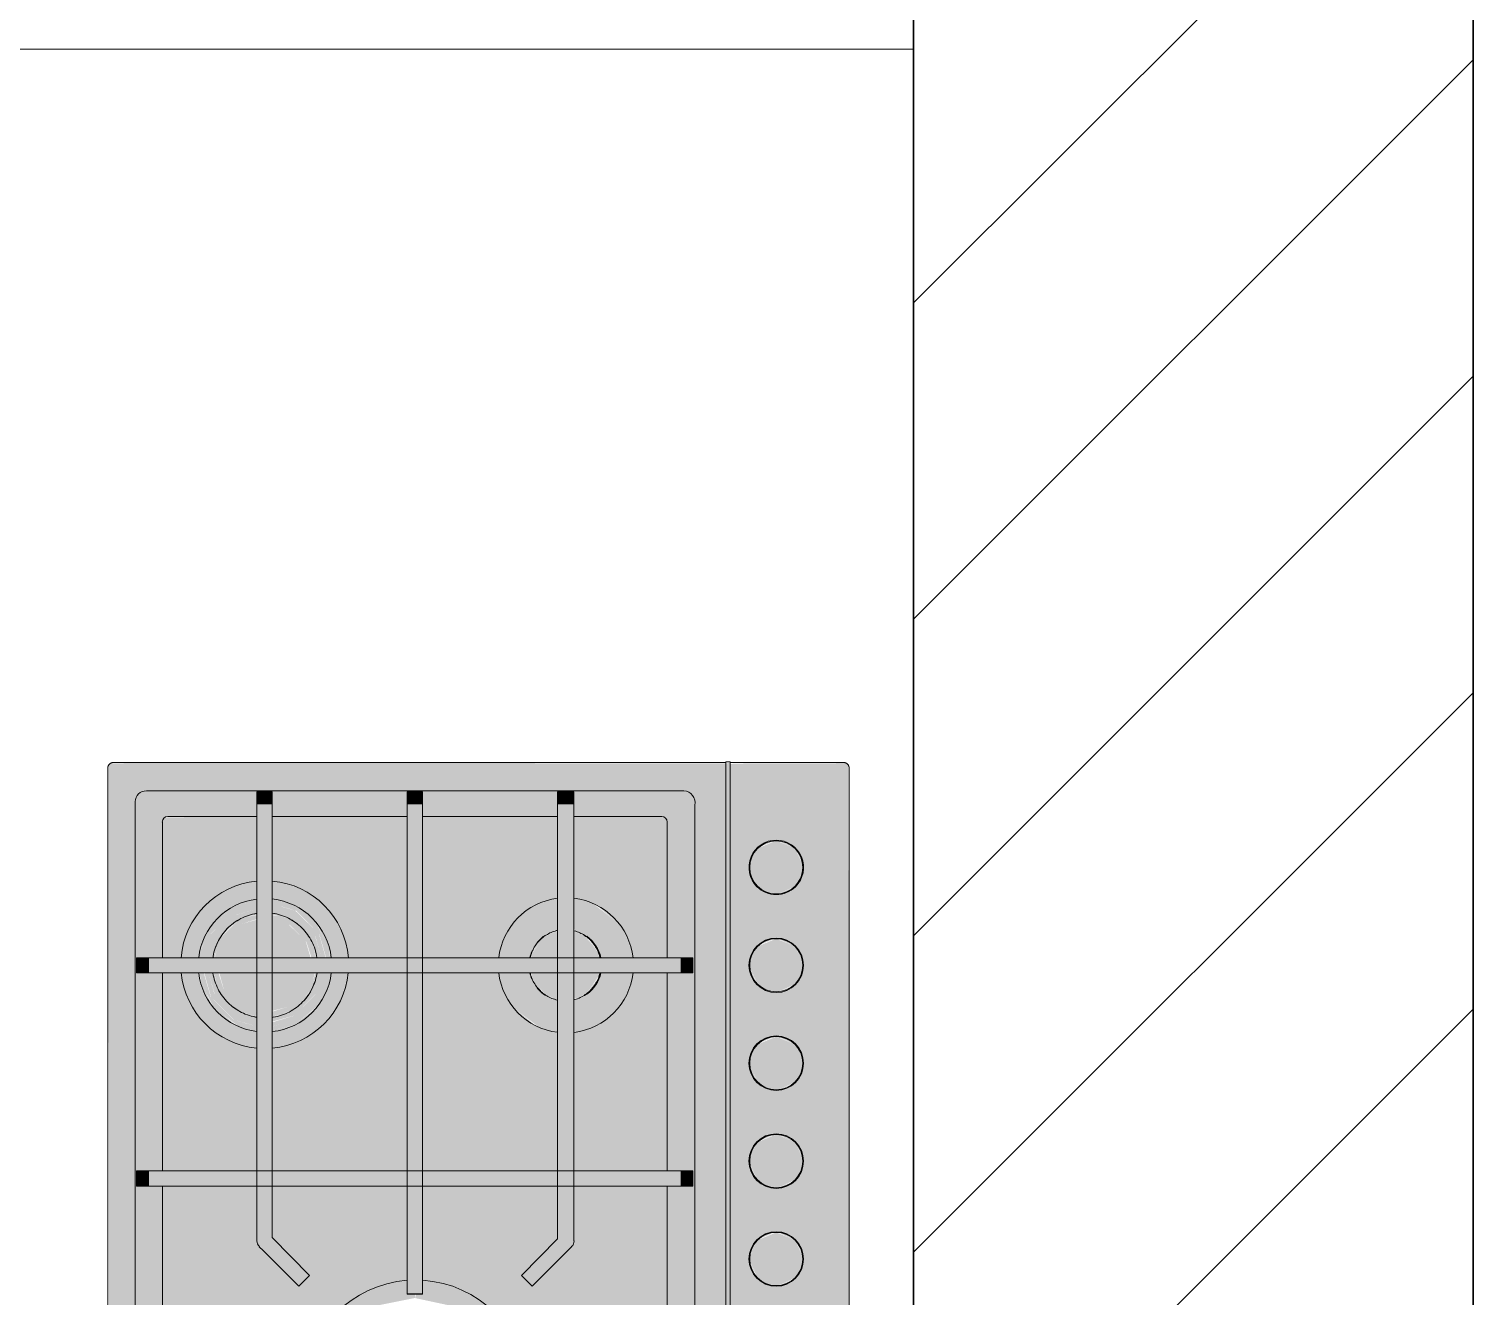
# Model space of a CAD drawing. Header units: millimetres. Extents: x 1680 to 166026, y 35966 to 91121.
# Drawn here: x 75337 to 76369, y 47401 to 48307 of the extents above; entities that cross this region are included whole.
import ezdxf

# ---------------------------------------------------------------- set-up
doc = ezdxf.new("R2010")
doc.units = ezdxf.units.MM
doc.linetypes.add('IMPORT-ACAD_ISO03W100', pattern=[762, 304.8, -457.2])
for name, color, linetype, lineweight in [('A-DETL-THIN', 151, 'Continuous', 18), ('A-GENM', 13, 'Continuous', 18), ('A-WALL', 255, 'Continuous', 18), ('A-WALL-PATT', 111, 'Continuous', 50), ('M-EQPM', 50, 'Continuous', 18)]:
    doc.layers.add(name, color=color, linetype=linetype, lineweight=lineweight)

# ---------------------------------------------------------------- blocks, each defined once
blk = doc.blocks.new('Generic Models 7 - Generic Models 1-332015-mebel yerləşmə planı')
at = {"layer": 'A-GENM', "color": 253, "linetype": 'IMPORT-ACAD_ISO03W100'}
blk.add_line((18569.6, -11569.8), (17949.6, -11569.8), dxfattribs=at)
blk = doc.blocks.new('BAr1 - BAr-332050-mebel yerləşmə planı')
at = {"layer": 'A-GENM', "color": 253, "linetype": 'IMPORT-ACAD_ISO03W100'}
blk.add_line((16269.6, -11569.8), (18569.6, -11569.8), dxfattribs=at)
blk = doc.blocks.new('FP-Revit-CG905DTGX1-GasCooktop-SG-90001649A - Fisher _ Paykel The Kitchen Tools CG365DNGX1 Cooktop-V13-mebel yerləşmə planı')
at = {"layer": 'M-EQPM'}
h = blk.add_hatch(color=256, dxfattribs=at)
h.paths.add_polyline_path([(-449.3, 274.4), (-449, -165.8), (449.3, -165.8), (449.3, 274.4), (448.3, 275.4), (-448.5, 275.2)], flags=0)
h.paths.add_polyline_path([(-449.3, -168.8), (-449, -252.5), (-448.3, -253.2), (448.5, -253), (449.3, -252.2), (449, -168.8), (-449, -168.8)], flags=0)
h.paths.add_polyline_path([(-430.2, 248.4), (-430, 250.2), (-428.5, 253.5), (-425.7, 255.8), (-422.2, 256.6), (423.7, 256.4), (426.9, 254.7), (428.1, 253.4), (429.5, 250.2), (429.7, 248.5), (429.3, -137.8), (427.2, -141.3), (423.7, -143.4), (419.5, -143.6), (-424.4, -143.3), (-427.6, -141.4), (-429.8, -137.8), (-430.2, -135.7), (-430.2, 235.9)], flags=0)
h.paths.add_polyline_path([(-411.3, 158.7), (-411.3, 62), (-310.4, 62), (-310.4, 105.4), (-318.8, 105.4), (-342.9, 117), (-359.5, 137.9), (-364.3, 158.7), (-371.7, 158.7)], flags=0)
h.paths.add_polyline_path([(-411.3, -119.9), (-410.8, -121.9), (-409.4, -123.4), (-407.4, -123.9), (-310.4, -123.9), (-310.4, -122.3), (-333.1, -117.8), (-356.5, -102.2), (-372.1, -78.8), (-376.4, -57.1), (-411.3, -57.2), (-411.3, -84.4)], flags=0)
h.paths.add_polyline_path([(-411.3, 233.2), (-411.3, 169.5), (-364.2, 169.5), (-359.5, 189.9), (-342.9, 210.8), (-318.8, 222.4), (-310.4, 222.4), (-310.4, 237.1), (-409.4, 236.6), (-410.8, 235.1), (-411.2, 234.2)], flags=0)
h.paths.add_polyline_path([(-411.3, -38.2), (-411.3, -45.5), (-376.4, -45.5), (-371.9, -23.4), (-356.5, -0.4), (-333.1, 15.2), (-310.4, 19.7), (-310.4, 51.2), (-411.3, 51.2), (-411.3, -23.7)], flags=0)
h.paths.add_polyline_path([(-299.6, 20.7), (-299.6, 19.5), (-278, 15.2), (-254.6, -0.4), (-239, -23.7), (-234.7, -45.5), (-158, -45.5), (-158, 51.2), (-299.6, 51.2)], flags=0)
h.paths.add_polyline_path([(-299.6, 62), (-158, 62), (-158, 158.7), (-246.6, 158.7), (-251.4, 137.9), (-268, 117), (-292.1, 105.4), (-299.6, 105.4), (-299.6, 70.1)], flags=0)
h.paths.add_polyline_path([(-299.6, 237.1), (-299.6, 222.4), (-292.1, 222.4), (-268, 210.8), (-251.4, 189.9), (-246.7, 169.5), (-158, 169.5), (-158, 237.1), (-200, 237.1)], flags=0)
h.paths.add_polyline_path([(-299.6, -123.9), (-158, -123.9), (-158, -57.2), (-234.8, -57.7), (-239, -78.8), (-254.6, -102.2), (-278.2, -117.9), (-299.6, -122.1), (-299.6, -123.3)], flags=0)
h.paths.add_polyline_path([(-147, 127.2), (-147, 62), (-78.8, 62), (-73.9, 86.8), (-56.6, 112.7), (-30.6, 130.1), (-5.5, 135.1), (-5.5, 237.1), (-147, 237.1), (-147, 169.5), (-106.5, 169.3), (-103.8, 167.8), (-75.6, 139.5), (-83.3, 131.8), (-110.4, 158.7), (-147, 158.7)], flags=0)
h.paths.add_polyline_path([(-147, -45.5), (-109.4, -45.5), (-83.3, -19.6), (-75.6, -27.2), (-105.1, -56.4), (-108, -57.2), (-147, -57.2), (-147, -123.9), (-5.5, -123.9), (-5.5, -22.8), (-30.6, -17.8), (-56.6, -0.4), (-73.9, 25.5), (-79, 51.2), (-147, 51.2)], flags=0)
h.paths.add_polyline_path([(5.5, 147.7), (5.5, 135.1), (30.6, 130.1), (56.6, 112.7), (73.9, 86.8), (78.8, 62), (147, 62), (147, 158.7), (110.4, 158.7), (83.3, 131.8), (75.6, 139.5), (105.1, 168.7), (108, 169.5), (147, 169.5), (147, 237.1), (5.5, 237.1), (5.5, 158.7)], flags=0)
h.paths.add_polyline_path([(5.5, -23.9), (5.5, -123.9), (147, -123.9), (147, -57.1), (108, -57.1), (105.1, -56.4), (101.2, -52.8), (75.6, -27.2), (83.3, -19.6), (109.4, -45.5), (147, -45.5), (147, 51.2), (79, 51.2), (73.9, 25.5), (56.6, -0.4), (30.6, -17.8), (5.5, -22.8)], flags=0)
h.paths.add_polyline_path([(75.5, -201.8), (81.6, -187.9), (95, -182.3), (109, -188.4), (114.5, -201.8), (108.2, -215.9), (95, -221.4), (81, -215.3), (75.9, -203)], flags=0)
h.paths.add_polyline_path([(145.5, -201.8), (151.6, -187.9), (165, -182.3), (179, -188.4), (184.5, -201.8), (178.2, -215.9), (165, -221.4), (151, -215.3), (146, -203)], flags=0)
h.paths.add_polyline_path([(158, 169.5), (246.7, 169.5), (251.4, 189.9), (268, 210.8), (292.1, 222.4), (299.6, 222.4), (299.6, 237.1), (158, 237.1), (158, 169.5)], flags=0)
h.paths.add_polyline_path([(158, -23.7), (158, -45.5), (258, -45.5), (261.4, -30.4), (274.9, -13.6), (294.2, -4.2), (299.6, -4.2), (299.6, 51.2), (158, 51.2), (158, -22.9)], flags=0)
h.paths.add_polyline_path([(158, -84.4), (158, -123.9), (299.6, -123.9), (299.6, -98.5), (294.2, -98.5), (274.9, -89.1), (261.4, -72.3), (258, -57.1), (158, -57.1)], flags=0)
h.paths.add_polyline_path([(158, 154.9), (158, 62), (299.6, 62), (299.6, 105.4), (292.1, 105.4), (268, 117), (251.4, 137.9), (246.6, 158.7), (158, 158.7)], flags=0)
h.paths.add_polyline_path([(215.4, -201.8), (221.5, -187.9), (235.5, -182.5), (248.9, -188.4), (254.5, -201.8), (248.2, -215.9), (234.4, -221.1), (221, -215.3), (215.9, -203)], flags=0)
h.paths.add_polyline_path([(285.5, -201.8), (291.6, -187.9), (305.1, -182.3), (319, -188.4), (324.5, -201.8), (318.2, -215.9), (304.4, -221.1), (291, -215.3), (285.9, -203)], flags=0)
h.paths.add_polyline_path([(310.4, 237), (310.4, 222.4), (318.8, 222.4), (342.9, 210.8), (359.5, 189.9), (364.2, 169.5), (411.3, 169.5), (410.8, 235.1), (409.4, 236.6), (407.4, 237.1), (310.4, 237.1)], flags=0)
h.paths.add_polyline_path([(310.4, 105.4), (310.4, 62), (411.3, 62), (411.3, 158.7), (364.3, 158.7), (359.5, 137.9), (342.9, 117), (318.8, 105.4), (314.9, 105.4)], flags=0)
h.paths.add_polyline_path([(310.4, -4.2), (315.8, -4.2), (335.1, -13.6), (348.6, -30.4), (352, -45.5), (411.3, -45.5), (411.3, 51.2), (310.4, 51.2)], flags=0)
h.paths.add_polyline_path([(310.4, -123.9), (409.4, -123.4), (410.8, -121.9), (411.3, -119.9), (411.3, -57.1), (352, -57.1), (348.6, -72.3), (335.1, -89.1), (315.8, -98.5), (310.4, -98.5)], flags=0)
h.paths.add_polyline_path([(355.5, -201.8), (361.6, -187.9), (375.6, -182.5), (389, -188.4), (394.5, -201.8), (388.2, -215.9), (375, -221.4), (361, -215.3), (356, -203)], flags=0)
for points in [[(-448.3, 275.4), (447, 276), (446, 276.1), (-448, 275.6)], [(449.3, 70.1), (449.8, -165.8), (450, -165.8), (449.5, 274.1), (449.3, 274.4), (449.3, 224.7)], [(147, 251), (158, 251), (158, 255.6), (147, 255.6)], [(147, 251), (147, 247.1), (158, 247.1), (158, 251)], [(299.6, 255.6), (299.6, 251), (310.4, 251), (310.4, 255.6)], [(299.6, 247.1), (310.4, 247.1), (310.4, 251), (299.6, 251)], [(75.6, 139.5), (83.3, 131.8), (110.4, 158.7), (420.5, 158.7), (420.5, 169.5), (106.5, 169.3), (103.8, 167.8), (83.3, 147.1)], [(269.1, 169.5), (269.2, 170.1), (269.1, 169.5)], [(420.5, 158.7), (424.4, 158.7), (424.4, 169.5), (420.5, 169.5)], [(424.4, 169.5), (424.4, 158.7), (428.9, 158.7), (428.9, 169.5), (425.7, 169.5)], [(-78.8, 62), (-70, 62), (-70, 56.1), (-67, 56.7), (-61.9, 82.3), (-47.1, 104.3), (-24.4, 118.9), (0.1, 123.7), (26.5, 118), (48, 103.1), (62.1, 81.6), (67.2, 56.1), (70, 56.7), (70, 62), (78.8, 62), (73.9, 86.8), (56.6, 112.7), (30.6, 130.1), (5.5, 135.1), (5.5, 126.4), (-5.5, 126.7), (-5.5, 135.1), (-30.6, 130.1), (-56.6, 112.7), (-73.9, 86.8), (-78.1, 65.5)], [(70, 51.2), (420.5, 51.2), (420.4, 62), (70, 62)], [(420.5, 51.2), (424.4, 51.2), (424.4, 62), (420.5, 62)], [(424.4, 51.2), (428.9, 51.2), (428.9, 62), (424.4, 62)], [(-79, 51.2), (-73.9, 25.5), (-56.6, -0.4), (-30.6, -17.8), (-5.5, -22.8), (-5.5, -13.1), (5.5, -13.1), (5.5, -22.8), (30.6, -17.8), (56.6, -0.4), (73.9, 25.5), (79, 51.2), (70, 51.6), (70, 56.1), (67, 56.1), (61.3, 29.5), (46.9, 8.4), (24.4, -6), (-1, -10.7), (-26.9, -4.9), (-47.8, 9.3), (-62.2, 31.8), (-67, 56.1), (-70, 56.1), (-70, 51.2), (-74, 51.2)], [(75.6, -27.2), (105.1, -56.4), (108, -57.1), (420.5, -57.1), (420.5, -45.5), (109.4, -45.5), (83.3, -19.6)], [(420.5, -57.1), (424.4, -57.1), (424.4, -45.5), (420.5, -45.5)], [(424.4, -57.1), (428.9, -57.1), (428.9, -45.5), (424.4, -45.5)], [(147, -137.1), (147, -137.6), (158, -137.3), (158, -133.8), (147, -133.8)], [(299.6, -137.6), (310.4, -137.6), (310.4, -133.8), (299.6, -133.8)], [(147, -142.2), (158, -142.2), (158, -137.6), (147, -137.6)], [(299.6, -137.6), (299.6, -142.2), (310.4, -142.2), (310.4, -137.6)], [(-449.8, -165.8), (-449.3, -168.8), (449.8, -168.7), (449.3, -165.8), (-449.8, -165.8)], [(449.3, -252.2), (450, -250.2), (449.5, -168.8), (449.3, -168.8), (449.3, -239)], [(75.5, -201.8), (76, -201.7), (81.6, -188.3), (95.1, -182.8), (108.5, -188.4), (108.4, -187.9), (95, -182.3), (80.9, -188.6), (75.9, -200.6)], [(75.9, -201.8), (114, -201.8), (108.5, -188.4), (95, -182.8), (81.5, -188.4)], [(145.5, -201.8), (146, -201.7), (151.6, -188.3), (165.1, -182.8), (178.5, -188.4), (178.4, -187.9), (165, -182.3), (151, -188.4), (146, -200.6)], [(146, -201.8), (184.1, -201.8), (178.5, -188.4), (165, -182.8), (151.5, -188.4), (147.9, -197.1)], [(215.4, -201.8), (216, -201.7), (221.6, -188.3), (235.1, -182.8), (248.4, -188.4), (248, -187.7), (235, -182.3), (220.9, -188.6), (215.9, -200.6)], [(215.9, -201.8), (254, -201.8), (248.4, -188.4), (235, -182.8), (221.5, -188.4), (220.7, -190.3)], [(285.5, -201.8), (286, -201.7), (291.6, -188.3), (305.1, -182.8), (318.5, -188.4), (318.4, -187.9), (304.9, -182.3), (290.9, -188.6), (285.9, -200.6)], [(355.5, -201.8), (356, -201.7), (361.6, -188.3), (375.1, -182.8), (388.5, -188.4), (388.4, -187.9), (375, -182.3), (361, -188.4), (356, -200.6)], [(356, -201.8), (394.1, -201.8), (388.5, -188.4), (375, -182.8), (361.5, -188.4), (361.1, -189.4)], [(75.5, -201.8), (81.6, -215.8), (95, -221.4), (109.1, -215.1), (108.4, -215.3), (94.9, -220.8), (81.5, -215.3), (75.9, -201.8)], [(75.9, -201.8), (81.5, -215.3), (95, -220.9), (108.5, -215.3), (114, -201.8), (95, -201.8)], [(145.5, -201.8), (151.8, -215.9), (165, -221.4), (179, -215.3), (178.4, -215.3), (164.9, -220.8), (151.5, -215.3), (146, -201.8)], [(146, -201.8), (151.5, -215.3), (165, -220.9), (178.5, -215.3), (184.1, -201.8), (165, -201.8)], [(215.4, -201.8), (221.7, -215.9), (235, -221.4), (248.9, -215.3), (248.3, -215.3), (234.8, -220.8), (221.5, -215.3), (215.9, -201.8)], [(215.9, -201.8), (221.5, -215.3), (235, -220.9), (248.4, -215.3), (254, -201.8), (235, -201.8)], [(285.5, -201.8), (291.8, -215.9), (305, -221.4), (319.1, -215.1), (318.4, -215.3), (304.9, -220.8), (291.5, -215.3), (285.9, -201.8)], [(285.9, -201.8), (291.5, -215.3), (305, -220.9), (318.5, -215.3), (324, -201.8), (305, -201.8)], [(355.5, -201.8), (361.6, -215.8), (375, -221.4), (389.1, -215.1), (388.4, -215.3), (374.9, -220.8), (361.5, -215.3), (356, -201.8)], [(356, -201.8), (361.5, -215.3), (375, -220.9), (388.5, -215.3), (394.1, -201.8), (361.1, -201.8)], [(-448.3, -253.2), (-446.3, -253.9), (-446, -253.9), (448, -253.4), (448.3, -253.2), (-424.4, -253.2)]]:
    blk.add_hatch(color=256, dxfattribs=at).paths.add_polyline_path(points, flags=0)
h = blk.add_hatch(color=256, dxfattribs=at)
h.paths.add_polyline_path([(-430.2, 224.7), (-429.8, -137.8), (-427.6, -141.4), (-423.9, -143.5), (-419.6, -143.6), (423.7, -143.4), (427.2, -141.3), (429.3, -137.8), (429.7, -135.7), (429.5, 250.2), (428.1, 253.4), (425.4, 255.7), (422, 256.6), (-424.4, 256.2), (-427.2, 254.8), (-428.5, 253.5), (-430, 250.2), (-430.2, 248.4)], flags=0)
h.paths.add_polyline_path([(-428.9, 62), (-411.3, 62), (-411.3, 158.7), (-428.9, 158.7), (-428.9, 169.5), (-411.3, 169.5), (-410.8, 235.1), (-409.4, 236.6), (-407.4, 237.1), (-310.4, 237.1), (-310.4, 255.6), (-299.6, 255.6), (-299.6, 237.1), (-158, 237.1), (-158, 255.6), (-147, 255.6), (-147, 237.1), (-5.5, 237.1), (-5.5, 255.6), (5.5, 255.6), (5.5, 237.1), (147, 237.1), (147, 255.6), (158, 255.6), (158, 237.1), (299.6, 237.1), (299.6, 255.6), (310.4, 255.6), (310.4, 237.1), (409.4, 236.6), (410.8, 235.1), (411.3, 233.2), (411.3, 169.5), (428.9, 169.5), (428.9, 158.7), (411.3, 158.7), (411.3, 62), (428.9, 62), (428.9, 51.2), (411.3, 51.2), (411.3, -45.5), (428.9, -45.5), (428.9, -57.1), (411.3, -57.1), (410.8, -121.9), (409.4, -123.4), (407.4, -123.9), (310.4, -123.9), (310.4, -142.2), (299.6, -142.2), (299.6, -123.9), (158, -123.9), (158, -142.2), (147, -142.2), (147, -123.9), (5.5, -123.9), (5.5, -142.2), (-5.5, -142.2), (-5.5, -123.9), (-147, -123.9), (-147, -142.2), (-158, -142.2), (-158, -123.9), (-299.6, -123.9), (-299.6, -142.2), (-310.4, -142.2), (-310.4, -123.9), (-409.4, -123.4), (-410.8, -121.9), (-411.3, -119.9), (-411.3, -57.1), (-428.9, -57.1), (-428.9, -45.5), (-411.3, -45.5), (-411.3, 51.2), (-428.9, 51.2)], flags=0)
h = blk.add_hatch(color=256, dxfattribs=at)
h.paths.add_polyline_path([(147, 158.7), (147, 62), (158, 62), (158, 158.7)], flags=0)
h.paths.add_polyline_path([(147, 237.1), (147, 169.5), (158, 169.5), (158, 247.1), (147, 247.1)], flags=0)
h = blk.add_hatch(color=256, dxfattribs=at)
h.paths.add_polyline_path([(299.6, 70.1), (299.6, 62), (310.4, 62), (310.4, 158.7), (299.6, 158.7), (299.6, 134.7)], flags=0)
h.paths.add_polyline_path([(299.6, 237.1), (299.6, 169.5), (310.4, 169.5), (310.4, 247.1), (299.6, 247.1)], flags=0)
h = blk.add_hatch(color=256, dxfattribs=at)
h.paths.add_polyline_path([(246.7, 169.5), (258.6, 169.5), (262.2, 184.6), (276.2, 201.5), (294.4, 210.2), (299.6, 210.8), (299.6, 222.4), (292.1, 222.4), (268, 210.8), (251.4, 189.9), (246.7, 169.5)], flags=0)
h.paths.add_polyline_path([(310.4, 210.2), (316.2, 209.9), (335.5, 200), (347.9, 184.4), (351.4, 169.5), (364.2, 169.5), (359.5, 189.9), (342.9, 210.8), (318.8, 222.4), (310.4, 222.4), (310.4, 216.6)], flags=0)
h = blk.add_hatch(color=256, dxfattribs=at)
h.paths.add_polyline_path([(258.6, 169.5), (261.4, 169.5), (263.6, 177.8), (266.1, 186.2), (276.5, 196.6), (282.6, 202.6), (299.6, 207.5), (299.6, 210.2), (293.7, 209.9), (274.7, 200.3), (261.8, 183.2), (258.6, 169.5)], flags=0)
h.paths.add_polyline_path([(310.4, 208.6), (310.4, 207.2), (327.4, 202.6), (344, 185.7), (348.6, 169.5), (351.4, 169.5), (347.8, 184.6), (334.5, 201.1), (314.9, 210.2), (310.4, 210.2), (310.4, 209.4)], flags=0)
h = blk.add_hatch(color=256, dxfattribs=at)
h.paths.add_polyline_path([(261.4, 169.5), (264.9, 169.5), (269.3, 185), (284.8, 200), (299.6, 204), (299.1, 207), (282.3, 202.3), (266, 185.9), (261.4, 169.5)], flags=0)
h.paths.add_polyline_path([(310.4, 205.6), (310.4, 204), (326, 199.6), (341.1, 184.4), (345.1, 169.5), (348.5, 170), (346.4, 177.8), (343.9, 186.2), (333.5, 196.6), (326.9, 202.8), (310.4, 207.2), (310.4, 205.9)], flags=0)
h = blk.add_hatch(color=256, dxfattribs=at)
h.paths.add_polyline_path([(264.9, 169.5), (269, 169.8), (269.6, 174), (270.5, 177.8), (273.2, 183.3), (287.6, 196.9), (294.6, 199.2), (299.6, 199.9), (299.6, 204), (283.8, 199.5), (268.9, 184.6), (264.9, 169.5)], flags=0)
h.paths.add_polyline_path([(310.4, 204), (310.6, 199.8), (324.6, 195.7), (332.2, 188.4), (336.9, 183.2), (338, 181.6), (340.3, 174.6), (341.1, 169.5), (345.1, 169.5), (340.9, 184.8), (325.8, 199.8), (314.4, 202.9)], flags=0)
h = blk.add_hatch(color=256, dxfattribs=at)
h.paths.add_polyline_path([(268.9, 169.5), (269.1, 170.1), (268.9, 169.5)], flags=0)
h.paths.add_polyline_path([(269.1, 169.5), (272.6, 170.1), (276.2, 181.6), (288.3, 193.4), (299.6, 197), (299.3, 199.8), (290.9, 198.3), (285.4, 195.7), (277.8, 188.4), (273.1, 183.2), (272, 181.6), (269.7, 174.6), (269.1, 169.5)], flags=0)
h.paths.add_polyline_path([(310.4, 199.4), (310.4, 196.4), (322.8, 192.5), (334.6, 180.5), (338, 169.5), (340.8, 170), (339.5, 177.8), (336.8, 183.3), (323.8, 196.3), (310.4, 199.6)], flags=0)
h = blk.add_hatch(color=256, dxfattribs=at)
h.paths.add_polyline_path([(272.4, 169.5), (299.6, 169.5), (299.6, 196.4), (287.7, 193.1), (275.5, 180.8), (272.4, 169.5)], flags=0)
h.paths.add_polyline_path([(310.4, 193.1), (310.4, 169.5), (337.6, 169.5), (334.5, 180.8), (322, 193.3), (310.4, 196.4), (310.4, 193.3)], flags=0)
h = blk.add_hatch(color=256, dxfattribs=at)
h.paths.add_polyline_path([(246.6, 158.7), (251.4, 137.9), (268, 117), (292.1, 105.4), (299.6, 105.4), (299.6, 117.3), (293.7, 117.6), (274.5, 127.5), (262, 143.1), (258.5, 158.7), (248.9, 158.7)], flags=0)
h.paths.add_polyline_path([(310.4, 117.3), (310.4, 105.4), (318.8, 105.4), (342.9, 117), (359.5, 137.9), (364.3, 158.7), (351.5, 158.7), (347.8, 142.9), (334.6, 126.4), (314.9, 117.3), (313.4, 117.3)], flags=0)
h = blk.add_hatch(color=256, dxfattribs=at)
h.paths.add_polyline_path([(258.5, 158.7), (262.2, 142.9), (276, 126.1), (294.4, 117.3), (299.6, 117.3), (299.6, 120.3), (282.6, 124.9), (265.9, 141.8), (261.5, 157.3), (261.2, 158.7), (259.7, 158.7)], flags=0)
h.paths.add_polyline_path([(310.4, 117.3), (316.2, 117.6), (335.3, 127.2), (347.9, 143.1), (351.5, 158.7), (348.8, 158.7), (345.8, 147.4), (343.9, 141.3), (333.5, 130.9), (327, 124.8), (310.4, 120), (310.4, 118.1)], flags=0)
h = blk.add_hatch(color=256, dxfattribs=at)
h.paths.add_polyline_path([(261.2, 158.7), (264.2, 147.4), (266.1, 141.3), (276.5, 130.9), (282.6, 124.9), (299.6, 120.3), (299.6, 123.5), (284.2, 127.7), (268.9, 143.1), (264.2, 158.7), (261.5, 158.7)], flags=0)
h.paths.add_polyline_path([(310.4, 121.4), (310.4, 120.3), (327.7, 125.2), (344.1, 142.1), (348.6, 157.7), (348.4, 158.7), (345.3, 158.7), (341.1, 142.9), (325.8, 127.7), (310.4, 123.5), (310.4, 121.4)], flags=0)
h = blk.add_hatch(color=256, dxfattribs=at)
h.paths.add_polyline_path([(264.7, 158.7), (269.1, 142.7), (284.7, 127.5), (299.6, 123.5), (299.4, 127.7), (285.5, 131.9), (272.1, 145.9), (268.9, 155.6), (268.3, 158.7), (267.4, 158.7)], flags=0)
h.paths.add_polyline_path([(310.4, 123.5), (326.2, 128), (341.1, 142.9), (345.3, 158.7), (341.1, 158.1), (340.4, 153.2), (339.5, 149.7), (336.7, 144.1), (322.4, 130.6), (315.4, 128.3), (310.4, 127.6), (310.4, 126.1)], flags=0)
h = blk.add_hatch(color=256, dxfattribs=at)
h.paths.add_polyline_path([(268.3, 158.7), (270.1, 151.9), (273.1, 144.2), (280.9, 136.5), (287.3, 130.9), (299.6, 128.1), (299.6, 131.1), (287.2, 135), (275.2, 147.8), (271.8, 158.7), (268.7, 158.7)], flags=0)
h.paths.add_polyline_path([(310.4, 127.7), (310.7, 127.7), (319.1, 129.2), (324.9, 132.1), (332.1, 139), (336.9, 144.3), (338, 145.9), (340.4, 153.2), (340.7, 158.7), (337.7, 158.7), (333.8, 145.9), (321.7, 134.1), (310.4, 130.5), (310.4, 127.9)], flags=0)
h = blk.add_hatch(color=256, dxfattribs=at)
h.paths.add_polyline_path([(272.3, 158.7), (275.5, 146.7), (287.9, 134.2), (299.6, 131.1), (299.6, 158.7), (274.8, 158.7)], flags=0)
h.paths.add_polyline_path([(310.4, 146.7), (310.4, 131.1), (322.6, 134.7), (334.7, 147.4), (337.7, 158.7), (310.4, 158.7), (310.4, 147.4)], flags=0)
h = blk.add_hatch(color=256, dxfattribs=at)
h.paths.add_polyline_path([(147, 51.2), (147, -45.5), (158, -45.5), (158, 51.2)], flags=0)
h.paths.add_polyline_path([(147, -133.8), (158, -133.8), (158, -57.1), (147, -57.1), (147, -123.9)], flags=0)
h = blk.add_hatch(color=256, dxfattribs=at)
h.paths.add_polyline_path([(299.6, 51.2), (299.6, -45.5), (310.4, -45.5), (310.4, 51.2)], flags=0)
h.paths.add_polyline_path([(299.6, -133.8), (310.4, -133.8), (310.4, -57.1), (299.6, -57.1), (299.6, -123.9)], flags=0)
h = blk.add_hatch(color=256, dxfattribs=at)
h.paths.add_polyline_path([(258, -45.5), (280.8, -45.5), (282, -41), (284.9, -35.2), (298, -26.4), (299.6, -26.4), (299.6, -4.2), (294.2, -4.2), (274.9, -13.6), (261.1, -31.7), (258.4, -43.8)], flags=0)
h.paths.add_polyline_path([(310.4, -25.1), (310.4, -26.4), (313.2, -26.6), (326, -36.4), (328.2, -41.4), (329, -44.2), (329.5, -45.5), (352, -45.5), (348.6, -30.4), (335.1, -13.6), (315.8, -4.2), (310.4, -4.2), (310.4, -15.7)], flags=0)
h = blk.add_hatch(color=256, dxfattribs=at)
h.paths.add_polyline_path([(280.8, -45.5), (284.7, -45.5), (287.8, -37.5), (298.4, -29.9), (299.6, -29.9), (299.6, -26.5), (296.1, -27.2), (290.4, -31.1), (283.8, -37.1), (281, -44)], flags=0)
h.paths.add_polyline_path([(310.4, -29.9), (312.4, -30.4), (322.9, -38.3), (325.3, -45.5), (329.2, -45.5), (328.1, -41.2), (324.9, -35.3), (312.4, -26.5), (310.4, -26.7), (310.4, -29.5)], flags=0)
h = blk.add_hatch(color=256, dxfattribs=at)
h.paths.add_polyline_path([(283.8, -37.1), (285, -35.3), (283.9, -36.7), (283.8, -37.1)], flags=0)
h.paths.add_polyline_path([(295.5, -27.5), (297.9, -26.5), (296, -27.2)], flags=0)
h.paths.add_polyline_path([(310.4, -26.4), (313.7, -27), (312, -26.4), (310.4, -26.4)], flags=0)
h = blk.add_hatch(color=256, dxfattribs=at)
h.paths.add_polyline_path([(284.7, -45.5), (299.6, -45.5), (299.6, -29.9), (298.2, -29.9), (287.2, -37.9)], flags=0)
h.paths.add_polyline_path([(310.4, -44.8), (310.4, -45.5), (325.3, -45.5), (322.8, -37.9), (311.8, -29.9), (310.4, -29.9), (310.4, -36.7)], flags=0)
h = blk.add_hatch(color=256, dxfattribs=at)
h.paths.add_polyline_path([(258, -57.1), (261.4, -72.3), (274.9, -89.1), (294.2, -98.5), (299.6, -98.5), (299.6, -75.7), (296.5, -75.3), (284.1, -65.8), (281.8, -60.2), (280, -57.1), (259, -57.1)], flags=0)
h.paths.add_polyline_path([(310.4, -93.8), (310.4, -98.5), (315.8, -98.5), (335.1, -89.1), (348.9, -71), (352, -57.1), (329, -57.6), (328, -60.7), (324.4, -67.3), (312.9, -75.7), (310.4, -76.2), (310.4, -89.1)], flags=0)
h = blk.add_hatch(color=256, dxfattribs=at)
h.paths.add_polyline_path([(280.9, -57.1), (281.9, -60.5), (285.1, -66.4), (297.6, -75.1), (299.6, -74.9), (299.6, -71.7), (297.6, -71.3), (287.1, -63.4), (285, -57.1), (281, -57.1)], flags=0)
h.paths.add_polyline_path([(310.4, -73.8), (310.4, -75.2), (313.9, -74.5), (319.6, -70.5), (326.2, -64.6), (329, -57.6), (328.6, -57.1), (324.9, -57.4), (322.8, -63.8), (311.6, -71.7), (310.4, -71.7), (310.4, -73.7)], flags=0)
h = blk.add_hatch(color=256, dxfattribs=at)
h.paths.add_polyline_path([(285, -57.1), (287.2, -63.8), (298.2, -71.7), (299.6, -71.4), (299.6, -57.1), (287.2, -57.1)], flags=0)
h.paths.add_polyline_path([(310.4, -57.1), (310.4, -71.7), (311.8, -71.7), (322.8, -63.8), (325, -57.1), (313.6, -57.1)], flags=0)
h = blk.add_hatch(color=256, dxfattribs=at)
h.paths.add_polyline_path([(283.7, -64.3), (284.9, -66.8), (297.6, -75.7), (297, -75.3), (284.1, -65.7), (283.8, -64.5)], flags=0)
h.paths.add_polyline_path([(310.4, -75.3), (310.4, -75.7), (313.4, -75.3), (312.9, -75.3), (310.4, -75.3)], flags=0)
h = blk.add_hatch(color=256, dxfattribs=at)
h.paths.add_polyline_path([(283.8, -64.5), (284.9, -66.4), (284.1, -65.3), (283.8, -64.6)], flags=0)
h.paths.add_polyline_path([(295.5, -74.1), (297.6, -75.3), (296.6, -74.8)], flags=0)
h.paths.add_polyline_path([(310.4, -75.3), (313.5, -74.9), (312.4, -75.1), (310.4, -75.2)], flags=0)
h.paths.add_polyline_path([(320.5, -69.8), (325.9, -65.6), (325.1, -66.2), (321, -69.4)], flags=0)
h = blk.add_hatch(color=256, dxfattribs=at)
h.paths.add_polyline_path([(285.9, -201.8), (324, -201.8), (318.5, -188.4), (291.5, -188.4)], flags=0)
h.paths.add_polyline_path([(291.5, -188.4), (291.5, -188.4), (291.5, -201.8)], flags=0)
h.paths.add_polyline_path([(291.5, -188.4), (318.5, -188.4), (305, -182.8)], flags=0)
for p, q in [((446, 276.1), (-446, 276.1)), ((450, -165.8), (450, 272.1)), ((422, 256.6), (-422.2, 256.6)), ((147, 251), (147, 255.6)), ((158, 255.6), (147, 255.6)), ((147, 247.1), (147, 251)), ((147, 251), (158, 251)), ((158, 255.6), (158, 251)), ((158, 251), (158, 247.1)), ((299.6, 251), (299.6, 255.6)), ((310.4, 255.6), (299.6, 255.6)), ((299.6, 247.1), (299.6, 251)), ((299.6, 251), (310.4, 251)), ((310.4, 255.6), (310.4, 251)), ((310.4, 251), (310.4, 247.1)), ((429.7, -135.7), (429.7, 248.5)), ((147, 59.1), (147, 247.1)), ((158, 247.1), (147, 247.1)), ((158, 247.1), (158, 59.1)), ((299.6, 59.1), (299.6, 247.1)), ((310.4, 247.1), (299.6, 247.1)), ((310.4, 247.1), (310.4, 59.1)), ((5.5, 237.1), (147, 237.1)), ((158, 237.1), (299.6, 237.1)), ((310.4, 237.1), (407.4, 237.1)), ((411.3, 233.2), (411.3, 169.5)), ((103.8, 167.8), (101.2, 165.1)), ((420.5, 169.5), (108, 169.5)), ((420.5, 169.5), (424.4, 169.5)), ((420.5, 158.7), (420.5, 169.5)), ((424.4, 169.5), (428.9, 169.5)), ((424.4, 158.7), (424.4, 169.5)), ((428.9, 158.7), (428.9, 169.5)), ((101.2, 165.1), (75.6, 139.5)), ((83.3, 131.8), (110.4, 158.7)), ((110.4, 158.7), (118.1, 158.7)), ((118.1, 158.7), (420.5, 158.7)), ((411.3, 158.7), (411.3, 62)), ((424.4, 158.7), (420.5, 158.7)), ((428.9, 158.7), (424.4, 158.7)), ((75.6, 139.5), (83.3, 131.8)), ((69.9, 62), (70, 62)), ((69.9, 51.2), (69.9, 62)), ((70, 62), (420.5, 62)), ((70, 62), (70, 51.2)), ((420.5, 62), (424.4, 62)), ((420.5, 51.2), (420.5, 62)), ((424.4, 62), (428.9, 62)), ((424.4, 51.2), (424.4, 62)), ((428.9, 51.2), (428.9, 62)), ((147, -133.8), (147, 59.1)), ((158, 59.1), (158, -133.8)), ((299.6, -133.8), (299.6, 59.1)), ((310.4, 59.1), (310.4, -133.8)), ((70, 51.2), (69.9, 51.2)), ((420.5, 51.2), (70, 51.2)), ((411.3, 51.2), (411.3, -45.5)), ((424.4, 51.2), (420.5, 51.2)), ((428.9, 51.2), (424.4, 51.2)), ((83.3, -19.6), (75.6, -27.2)), ((109.4, -45.5), (83.3, -19.6)), ((75.6, -27.2), (101.2, -52.8)), ((118.1, -45.5), (109.4, -45.5)), ((420.5, -45.5), (118.1, -45.5)), ((420.5, -57.1), (420.5, -45.5)), ((420.5, -45.5), (424.4, -45.5)), ((424.4, -45.5), (428.9, -45.5)), ((424.4, -57.1), (424.4, -45.5)), ((428.9, -57.1), (428.9, -45.5)), ((101.2, -52.8), (103.8, -55.5)), ((108, -57.1), (420.5, -57.1)), ((411.3, -57.1), (411.3, -119.9)), ((424.4, -57.1), (420.5, -57.1)), ((428.9, -57.1), (424.4, -57.1)), ((147, -123.9), (5.5, -123.9)), ((299.6, -123.9), (158, -123.9)), ((407.4, -123.9), (310.4, -123.9)), ((147, -137.6), (147, -133.8)), ((158, -133.8), (147, -133.8)), ((158, -133.8), (158, -137.6)), ((299.6, -137.6), (299.6, -133.8)), ((310.4, -133.8), (299.6, -133.8)), ((310.4, -133.8), (310.4, -137.6)), ((-419.6, -143.6), (419.5, -143.6)), ((147, -142.2), (147, -137.6)), ((158, -137.6), (147, -137.6)), ((158, -142.2), (147, -142.2)), ((158, -137.6), (158, -142.2)), ((299.6, -142.2), (299.6, -137.6)), ((310.4, -137.6), (299.6, -137.6)), ((310.4, -142.2), (299.6, -142.2)), ((310.4, -137.6), (310.4, -142.2)), ((449, -165.8), (-449, -165.8)), ((-449, -168.8), (449, -168.8)), ((449.8, -165.8), (449, -165.8)), ((449, -168.8), (449.8, -168.8)), ((450, -165.8), (449.8, -165.8)), ((449.8, -165.8), (450.5, -165.8)), ((449.8, -168.8), (450, -168.8)), ((450.5, -168.8), (449.8, -168.8)), ((450, -249.9), (450, -168.8)), ((450.5, -168.8), (450.5, -165.8)), ((450.5, -165.8), (450.5, -168.8)), ((-446, -253.9), (446, -253.9))]:
    blk.add_line(p, q, dxfattribs=at)
at = {"layer": 'M-EQPM', "flags": 128}
for points in [[(299.4, 200.9), (297.9, 200.7), (296.5, 200.4), (295, 200), (293.6, 199.6), (292.1, 199.1), (290.7, 198.5), (289.4, 197.9), (288, 197.3), (286.7, 196.6), (285.4, 195.8), (284.1, 195), (282.9, 194.1), (281.7, 193.2), (280.5, 192.3), (279.4, 191.3), (278.3, 190.2), (277.3, 189.1), (276.3, 188), (275.3, 186.9), (274.4, 185.6), (273.6, 184.4), (272.8, 183.1), (272, 181.8), (271.3, 180.5), (270.7, 179.1), (270.1, 177.8), (269.6, 176.3), (269.1, 174.9), (268.7, 173.5), (268.3, 172), (268, 170.5), (267.9, 169.5)], [(342.1, 169.7), (341.8, 171.2), (341.5, 172.7), (341.1, 174.1), (340.7, 175.6), (340.2, 177), (339.6, 178.4), (339, 179.8), (338.4, 181.1), (337.6, 182.4), (336.9, 183.7), (336, 185), (335.2, 186.2), (334.2, 187.4), (333.3, 188.5), (332.3, 189.7), (331.2, 190.7), (330.1, 191.7), (329, 192.7), (327.8, 193.7), (326.6, 194.6), (325.3, 195.4), (324, 196.2), (322.7, 196.9), (321.4, 197.6), (320, 198.2), (318.6, 198.8), (317.2, 199.3), (315.8, 199.8), (314.3, 200.2), (312.9, 200.5), (311.4, 200.8), (310.4, 201)], [(267.7, 158.7), (267.9, 157.8), (268.1, 156.3), (268.5, 154.8), (268.9, 153.4), (269.3, 151.9), (269.8, 150.5), (270.4, 149.1), (271, 147.7), (271.6, 146.4), (272.4, 145.1), (273.1, 143.8), (274, 142.5), (274.8, 141.3), (275.8, 140.1), (276.7, 139), (277.7, 137.8), (278.8, 136.8), (279.9, 135.8), (281, 134.8), (282.2, 133.8), (283.4, 132.9), (284.7, 132.1), (286, 131.3), (287.3, 130.6), (288.6, 129.9), (290, 129.3), (291.4, 128.7), (292.8, 128.2), (294.2, 127.7), (295.7, 127.3), (297.1, 127), (298.6, 126.7), (299.6, 126.5)], [(310.6, 126.6), (312.1, 126.8), (313.5, 127.1), (315, 127.5), (316.4, 127.9), (317.9, 128.4), (319.3, 129), (320.6, 129.6), (322, 130.2), (323.3, 130.9), (324.6, 131.7), (325.9, 132.5), (327.1, 133.4), (328.3, 134.3), (329.5, 135.2), (330.6, 136.2), (331.7, 137.3), (332.7, 138.4), (333.7, 139.5), (334.7, 140.6), (335.6, 141.9), (336.4, 143.1), (337.2, 144.4), (338, 145.7), (338.7, 147), (339.3, 148.4), (339.9, 149.7), (340.4, 151.2), (340.9, 152.6), (341.3, 154), (341.7, 155.5), (342, 157), (342.2, 158.4)], [(299.2, -26), (298.2, -26.2), (297.2, -26.5), (296.3, -26.9), (295.3, -27.2), (294.4, -27.6), (293.5, -28.1), (292.6, -28.6), (291.7, -29.1), (290.8, -29.6), (290, -30.2), (289.2, -30.8), (288.4, -31.5), (287.6, -32.2), (286.9, -32.9), (286.2, -33.6), (285.5, -34.4), (284.9, -35.2), (284.3, -36), (283.7, -36.8), (283.1, -37.7), (282.6, -38.6), (282.2, -39.5), (281.7, -40.4), (281.3, -41.3), (281, -42.3), (280.7, -43.3), (280.4, -44.2), (280.1, -45.2)], [(329.9, -45.5), (329.8, -44.8), (329.5, -43.8), (329.2, -42.8), (328.9, -41.8), (328.5, -40.9), (328.1, -40), (327.6, -39), (327.1, -38.2), (326.6, -37.3), (326, -36.4), (325.5, -35.6), (324.8, -34.8), (324.2, -34), (323.5, -33.3), (322.8, -32.5), (322, -31.8), (321.2, -31.2), (320.4, -30.5), (319.6, -29.9), (318.8, -29.4), (317.9, -28.8), (317, -28.3), (316.1, -27.9), (315.2, -27.4), (314.2, -27.1), (313.3, -26.7), (312.3, -26.4), (311.3, -26.1), (310.4, -25.9)], [(280.3, -57.1), (280.5, -57.9), (280.8, -58.8), (281.1, -59.8), (281.5, -60.8), (281.9, -61.7), (282.4, -62.6), (282.9, -63.5), (283.4, -64.4), (284, -65.2), (284.5, -66.1), (285.2, -66.9), (285.8, -67.6), (286.5, -68.4), (287.2, -69.1), (288, -69.8), (288.8, -70.5), (289.6, -71.1), (290.4, -71.7), (291.2, -72.3), (292.1, -72.8), (293, -73.3), (293.9, -73.8), (294.8, -74.2), (295.8, -74.6), (296.7, -74.9), (297.7, -75.3), (298.7, -75.5), (299.6, -75.8)], [(310.8, -75.7), (311.8, -75.4), (312.8, -75.1), (313.7, -74.8), (314.7, -74.4), (315.6, -74), (316.5, -73.6), (317.4, -73.1), (318.3, -72.6), (319.2, -72), (320, -71.4), (320.8, -70.8), (321.6, -70.2), (322.4, -69.5), (323.1, -68.8), (323.8, -68), (324.5, -67.3), (325.1, -66.5), (325.7, -65.7), (326.3, -64.8), (326.9, -64), (327.4, -63.1), (327.8, -62.2), (328.3, -61.3), (328.7, -60.3), (329, -59.4), (329.3, -58.4), (329.6, -57.4)]]:
    blk.add_lwpolyline(points, dxfattribs=at)
at = {"layer": 'M-EQPM'}
for centre, radius, start, end in [((446, 272.1), 4, 51.3178, 55.5885), ((446, 272.1), 4, 38.6822, 51.3178), ((446, 272.1), 4, 34.4115, 38.6822), ((421.8, 248.7), 7.9, 358.1502, 88.4004), ((407.4, 233.2), 3.94, 0, 90), ((305.5, 163.9), 60, 95.6004, 174.4488), ((305.5, 163.9), 60, 5.5537, 85.2705), ((305, 163.7), 47.7, 96.4998, 172.8291), ((305, 163.7), 47.7, 7.1735, 83.4983), ((305, 163.7), 37.6, 79.3174, 81.44), ((305, 163.7), 37.6, 60, 71.0547), ((305, 163.7), 37.6, 142.301, 150), ((305, 163.7), 37.6, 30, 37.699), ((108.1, 163.5), 5.99, 90.3699, 135.0935), ((305, 163.7), 37.6, 168.856, 170.7953), ((305, 163.7), 37.6, 9.2073, 11.144), ((305.5, 163.9), 60, 185.1441, 264.3996), ((305, 163.7), 47.7, 186.2907, 263.5002), ((305, 163.7), 47.7, 276.5017, 353.7093), ((305.5, 163.9), 60, 274.7295, 354.8559), ((305, 163.7), 37.6, 348.856, 351.9255), ((305, 163.7), 37.6, 321.9088, 330), ((0, 56.1), 80, 4.3169, 85.9491), ((305, 163.7), 37.6, 228.389, 251.5426), ((305, 163.7), 37.6, 259.3174, 261.4426), ((0, 56.1), 80, 274.0509, 356.3563), ((305, -51.4), 48.3, 96.4101, 172.7994), ((305, -51.4), 48.3, 7.2006, 83.5898), ((305, -50.8), 25.7, 129.2043, 147.3243), ((305, -50.8), 25.7, 102.1542, 112.43), ((305, -50.8), 25.7, 67.57, 77.8465), ((305, -50.8), 25.7, 32.6757, 50.7957), ((108.1, -51.3), 5.99, 224.9065, 269.6301), ((305, -51.4), 48.3, 187.0409, 263.5899), ((305, -51.4), 48.3, 276.4102, 352.9591), ((305, -50.8), 25.7, 212.6757, 230.7957), ((305, -51.4), 25.6, 216, 257.7802), ((305, -51.4), 25.6, 282.2198, 324), ((305, -50.8), 25.7, 309.2043, 327.3243), ((305, -50.8), 25.7, 247.57, 257.8458), ((305, -50.8), 25.7, 282.1535, 292.43), ((407.4, -119.9), 3.94, 270, 0), ((421.4, -135.5), 8.26, 256.9316, 358.5937), ((95, -201.8), 19.5, 360, 180), ((95, -201.8), 19, 360, 180), ((165, -201.8), 19.5, 360, 180), ((165, -201.8), 19, 360, 180), ((235, -201.8), 19.5, 360, 180), ((235, -201.8), 19, 360, 180), ((305, -201.8), 19.5, 360, 180), ((305, -201.8), 19, 360, 180), ((375, -201.8), 19, 360, 180), ((375, -201.8), 19.5, 360, 135), ((375, -201.8), 19.5, 135.6129, 180), ((95, -201.8), 19.5, 180, 360), ((95, -201.8), 19, 180, 360), ((165, -201.8), 19.5, 180, 360), ((165, -201.8), 19, 180, 360), ((235, -201.8), 19.5, 180, 360), ((235, -201.8), 19, 180, 360), ((305, -201.8), 19.5, 180, 360), ((305, -201.8), 19, 180, 360), ((375, -201.8), 19.5, 180, 224.3871), ((375, -201.8), 19, 180, 360), ((375, -201.8), 19.5, 225, 360), ((446, -249.9), 4, 304.4115, 308.6822), ((446, -249.9), 4, 308.6822, 321.3178), ((446, -249.9), 4, 321.3178, 325.5885)]:
    blk.add_arc(centre, radius, start, end, dxfattribs=at)
for points, knots in [([(446, 276.1), (446.1, 276.1), (446.3, 276.1), (446.7, 276.1), (447, 276), (447.3, 275.9), (447.5, 275.8), (447.6, 275.8), (447.8, 275.7), (448, 275.6), (448.2, 275.5), (448.3, 275.4)], [0, 0, 0, 0, 0.142857, 0.285714, 0.428571, 0.571429, 0.642857, 0.714286, 0.785714, 0.857143, 1, 1, 1, 1]), ([(449.3, 274.4), (449.4, 274.3), (449.5, 274.1), (449.6, 273.9), (449.6, 273.7), (449.7, 273.6), (449.8, 273.4), (449.9, 273.1), (449.9, 272.8), (450, 272.5), (450, 272.3), (450, 272.1)], [0, 0, 0, 0, 0.142857, 0.214286, 0.285714, 0.357143, 0.428571, 0.571429, 0.678571, 0.785714, 1, 1, 1, 1]), ([(448.3, -253.2), (448.2, -253.3), (448, -253.4), (447.8, -253.5), (447.6, -253.5), (447.5, -253.6), (447.3, -253.7), (447, -253.8), (446.7, -253.8), (446.4, -253.9), (446.2, -253.9), (446, -253.9)], [0, 0, 0, 0, 0.142857, 0.214286, 0.285714, 0.357143, 0.428571, 0.571429, 0.678571, 0.785714, 1, 1, 1, 1]), ([(450, -249.9), (450, -250), (450, -250.2), (449.9, -250.6), (449.9, -250.9), (449.8, -251.2), (449.7, -251.4), (449.6, -251.5), (449.6, -251.7), (449.5, -251.9), (449.4, -252.1), (449.3, -252.2)], [0, 0, 0, 0, 0.142857, 0.285714, 0.428571, 0.571429, 0.642857, 0.714286, 0.785714, 0.857143, 1, 1, 1, 1])]:
    blk.add_open_spline(points, degree=3, knots=knots, dxfattribs=at)

msp = doc.modelspace()

# ---------------------------------------------------------------- hatches: boundary and pattern name
at = {"layer": 'A-WALL-PATT', "lineweight": 18}
h = msp.add_hatch(dxfattribs=at)
h.set_pattern_fill('FP_1', color=256, style=0, pattern_type=2)
h.set_pattern_definition([(45, (57399.48, 59862.21), (-113.1371, 113.1371), [])])
h.paths.add_polyline_path([(76369.1, 45872.4), (76369.1, 66272.4), (75969.1, 66272.4), (75969.1, 45872.4)], flags=0)

# ---------------------------------------------------------------- linework, layer by layer
at = {"layer": 'A-DETL-THIN'}
msp.add_line((69109.1, 48292.4), (75969.1, 48292.4), dxfattribs=at)
at = {"layer": 'A-WALL', "lineweight": 30}
for p, q in [((76369.1, 45472.4), (76369.1, 66672.4)), ((75969.1, 57012.4), (75969.1, 45872.4))]:
    msp.add_line(p, q, dxfattribs=at)

# ---------------------------------------------------------------- block references
at = {"layer": 'A-GENM', "color": 253, "linetype": 'IMPORT-ACAD_ISO03W100'}
for name in ['BAr1 - BAr-332050-mebel yerləşmə planı', 'Generic Models 7 - Generic Models 1-332015-mebel yerləşmə planı']:
    msp.add_blockref(name, (57399.5, 59862.2), dxfattribs=at)
at = {"layer": 'M-EQPM', "rotation": 89.9999999999999}
msp.add_blockref('FP-Revit-CG905DTGX1-GasCooktop-SG-90001649A - Fisher _ Paykel The Kitchen Tools CG365DNGX1 Cooktop-V13-mebel yerləşmə planı', (75669.1, 47332.4), dxfattribs=at)

doc.saveas('drawing.dxf')
